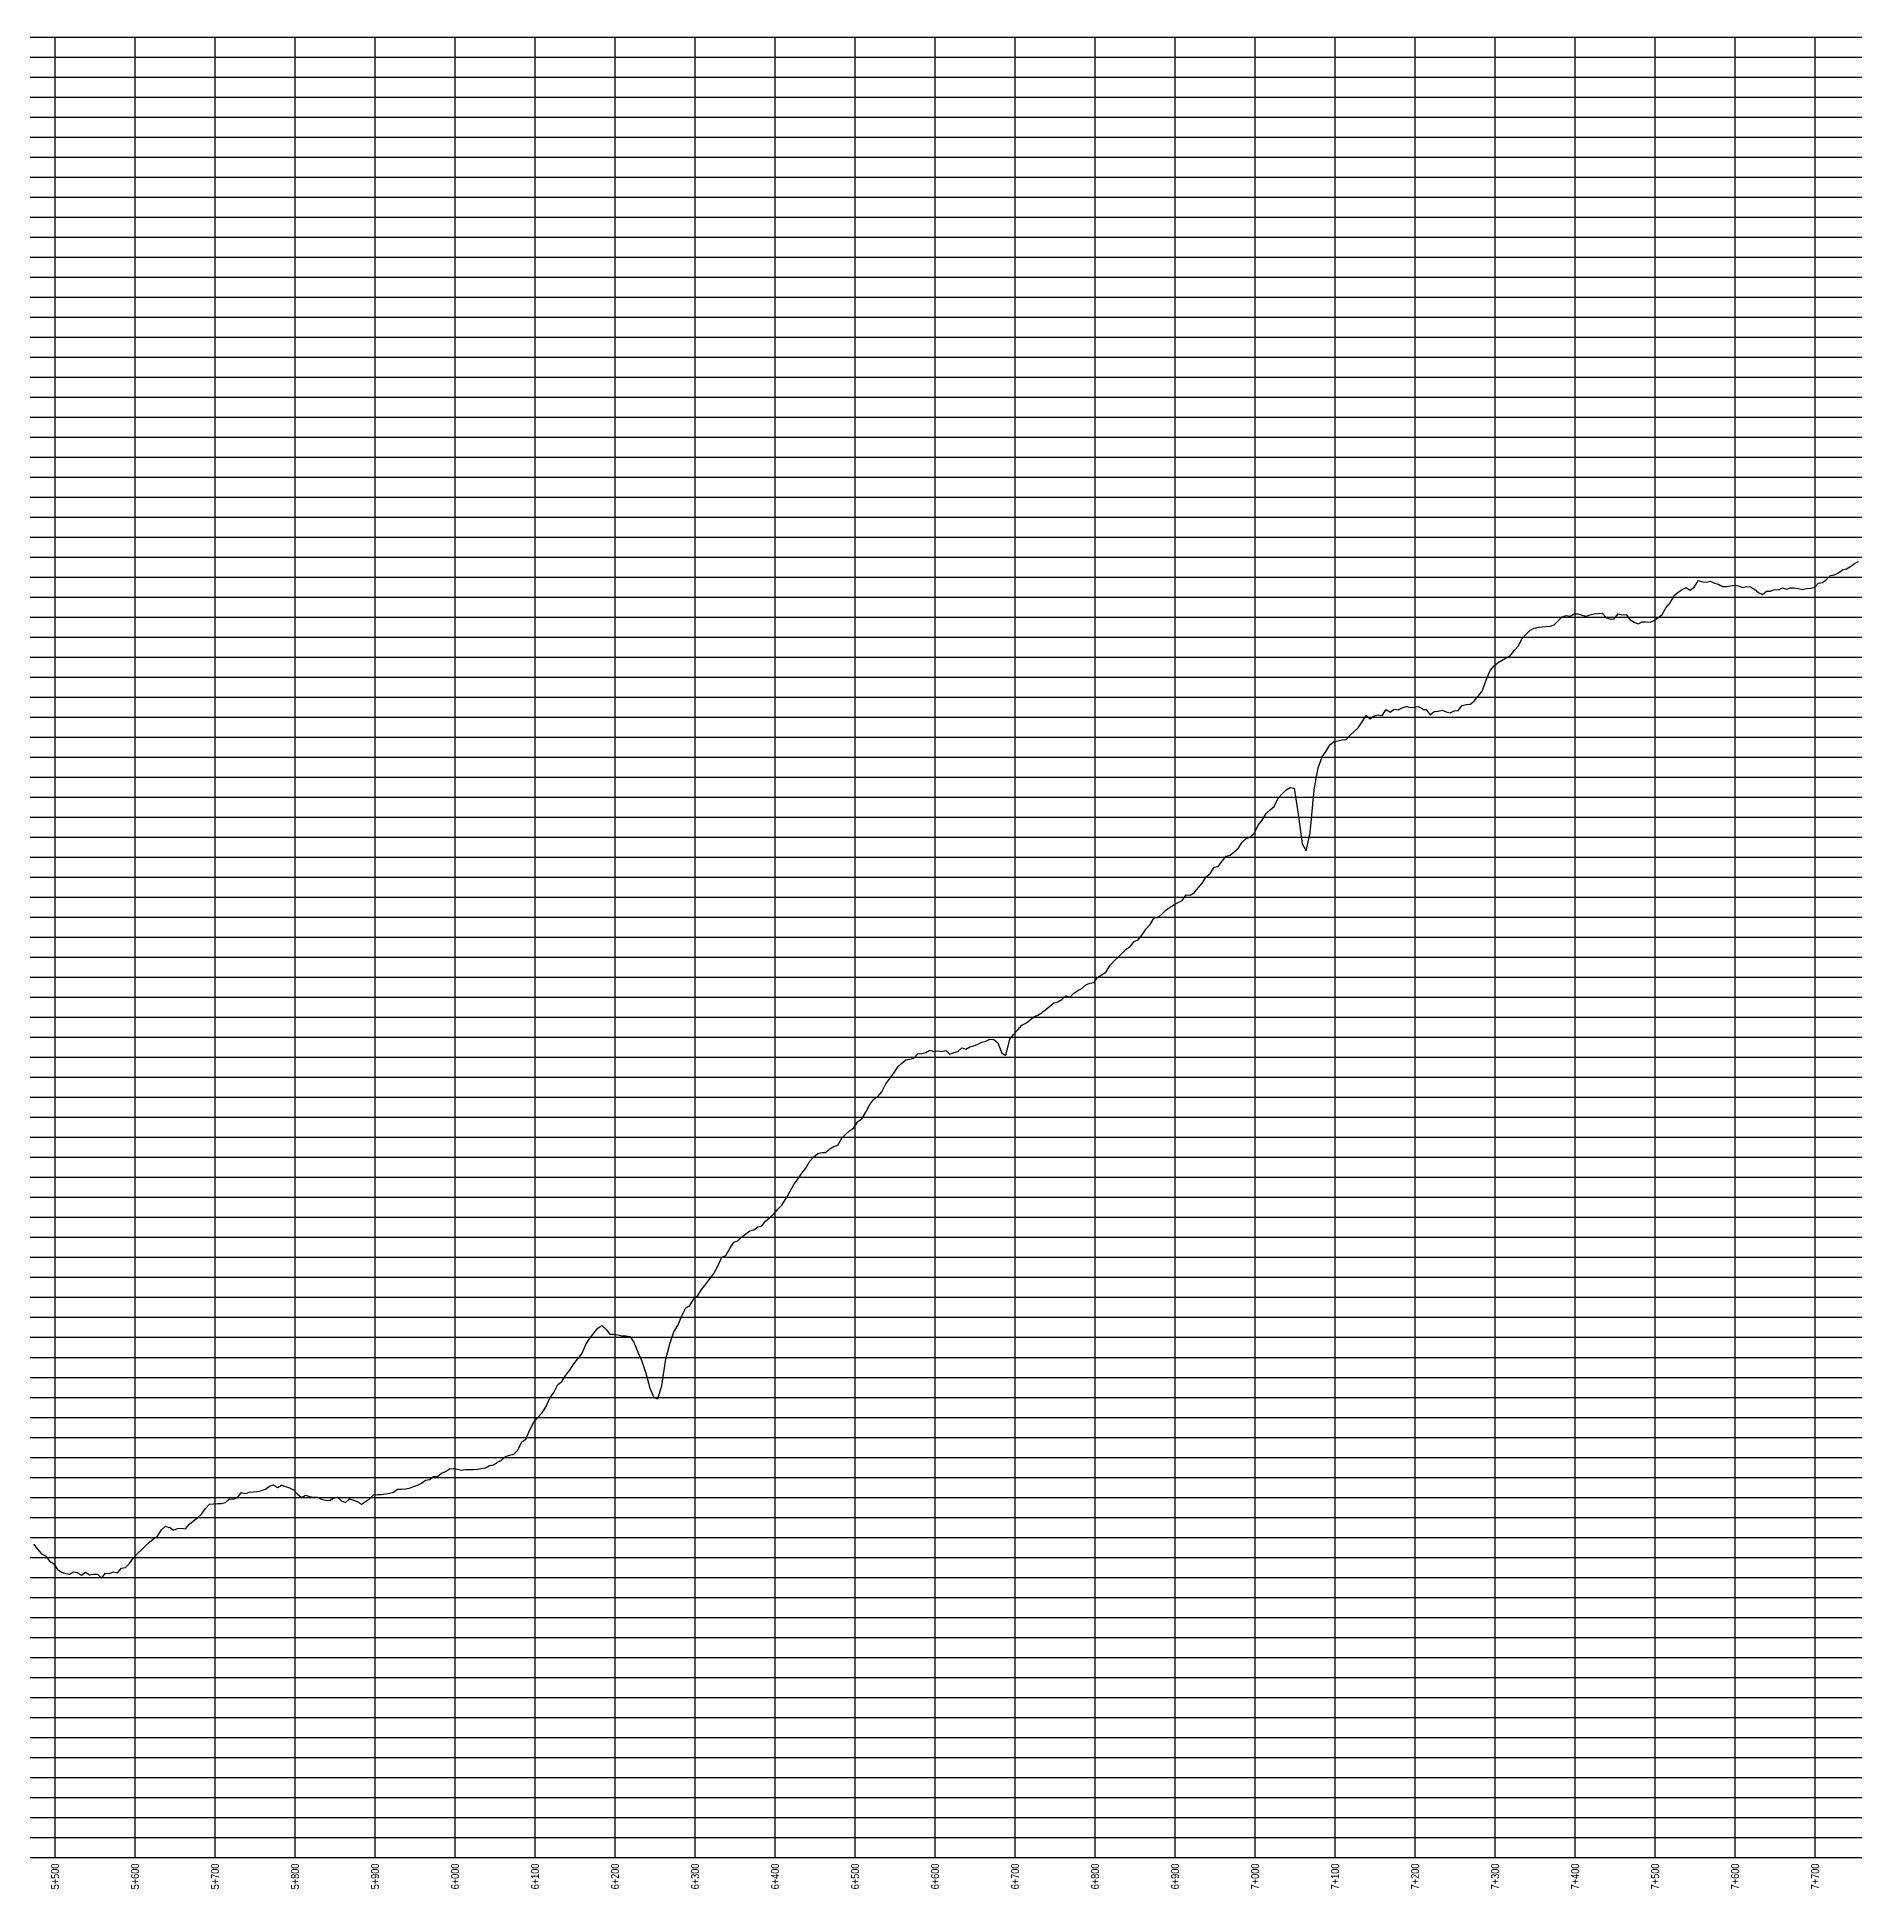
# Model space of a CAD drawing. Extents: x 471563 to 508050, y 6028961 to 6050146.
# Drawn here: x 477075 to 479346, y 6036347 to 6038660 of the extents above; entities that cross this region are included whole.
import ezdxf
from ezdxf.enums import TextEntityAlignment as Align

# ---------------------------------------------------------------- set-up
doc = ezdxf.new("R2010")
doc.units = 0
doc.header["$LTSCALE"] = 5
doc.layers.add('P-CROSSINGS-GRID', color=8, linetype='Continuous')
doc.layers.add('P-CROSSINGS-LINE', color=3, linetype='Continuous')
doc.styles.add('80', font='ARIALN.TTF', dxfattribs={"height": 10})

msp = doc.modelspace()

# ---------------------------------------------------------------- linework, layer by layer
at = {"layer": 'P-CROSSINGS-GRID', "color": 8}
for p, q in [((471600.708, 6038659.869), (481495.475, 6038659.869)), ((477097.801, 6036386.071), (477097.801, 6038659.869)), ((477197.748, 6036386.071), (477197.748, 6038659.869)), ((477297.695, 6036386.071), (477297.695, 6038659.869)), ((477397.642, 6036386.071), (477397.642, 6038659.869)), ((477497.59, 6036386.071), (477497.59, 6038659.869)), ((477597.537, 6036386.071), (477597.537, 6038659.869)), ((477697.484, 6036386.071), (477697.484, 6038659.869)), ((477797.431, 6036386.071), (477797.431, 6038659.869)), ((477897.378, 6036386.071), (477897.378, 6038659.869)), ((477997.325, 6036386.071), (477997.325, 6038659.869)), ((478097.272, 6036386.071), (478097.272, 6038659.869)), ((478197.22, 6036386.071), (478197.22, 6038659.869)), ((478297.167, 6036386.071), (478297.167, 6038659.869)), ((478397.114, 6036386.071), (478397.114, 6038659.869)), ((478497.061, 6036386.071), (478497.061, 6038659.869)), ((478597.008, 6036386.071), (478597.008, 6038659.869)), ((478696.955, 6036386.071), (478696.955, 6038659.869)), ((478796.902, 6036386.071), (478796.902, 6038659.869)), ((478896.85, 6036386.071), (478896.85, 6038659.869)), ((478996.797, 6036386.071), (478996.797, 6038659.869)), ((479096.744, 6036386.071), (479096.744, 6038659.869)), ((479196.691, 6036386.071), (479196.691, 6038659.869)), ((479296.638, 6036386.071), (479296.638, 6038659.869)), ((471600.708, 6038634.882), (481495.475, 6038634.882)), ((471600.708, 6038609.895), (481495.475, 6038609.895)), ((471600.708, 6038584.908), (481495.475, 6038584.908)), ((471600.708, 6038559.921), (481495.475, 6038559.921)), ((471600.708, 6038534.935), (481495.475, 6038534.935)), ((471600.708, 6038509.948), (481495.475, 6038509.948)), ((471600.708, 6038484.961), (481495.475, 6038484.961)), ((471600.708, 6038459.974), (481495.475, 6038459.974)), ((471600.708, 6038434.987), (481495.475, 6038434.987)), ((471600.708, 6038410.001), (481495.475, 6038410.001)), ((471600.708, 6038385.014), (481495.475, 6038385.014)), ((471600.708, 6038360.027), (481495.475, 6038360.027)), ((471600.708, 6038335.04), (481495.475, 6038335.04)), ((471600.708, 6038310.054), (481495.475, 6038310.054)), ((471600.708, 6038285.067), (481495.475, 6038285.067)), ((471600.708, 6038260.08), (481495.475, 6038260.08)), ((471600.708, 6038235.093), (481495.475, 6038235.093)), ((471600.708, 6038210.106), (481495.475, 6038210.106)), ((471600.708, 6038185.12), (481495.475, 6038185.12)), ((471600.708, 6038160.133), (481495.475, 6038160.133)), ((471600.708, 6038135.146), (481495.475, 6038135.146)), ((471600.708, 6038110.159), (481495.475, 6038110.159)), ((471600.708, 6038085.172), (481495.475, 6038085.172)), ((471600.708, 6038060.186), (481495.475, 6038060.186)), ((471600.708, 6038035.199), (481495.475, 6038035.199)), ((471600.708, 6038010.212), (481495.475, 6038010.212)), ((471600.708, 6037985.225), (481495.475, 6037985.225)), ((471600.708, 6037960.239), (481495.475, 6037960.239)), ((471600.708, 6037935.252), (481495.475, 6037935.252)), ((471600.708, 6037910.265), (481495.475, 6037910.265)), ((471600.708, 6037885.278), (481495.475, 6037885.278)), ((471600.708, 6037860.291), (481495.475, 6037860.291)), ((471600.708, 6037835.305), (481495.475, 6037835.305)), ((471600.708, 6037810.318), (481495.475, 6037810.318)), ((471600.708, 6037785.331), (481495.475, 6037785.331)), ((471600.708, 6037760.344), (481495.475, 6037760.344)), ((471600.708, 6037735.357), (481495.475, 6037735.357)), ((471600.708, 6037710.371), (481495.475, 6037710.371)), ((471600.708, 6037685.384), (481495.475, 6037685.384)), ((471600.708, 6037660.397), (481495.475, 6037660.397)), ((471600.708, 6037635.41), (481495.475, 6037635.41)), ((471600.708, 6037610.424), (481495.475, 6037610.424)), ((471600.708, 6037585.437), (481495.475, 6037585.437)), ((471600.708, 6037560.45), (481495.475, 6037560.45)), ((471600.708, 6037535.463), (481495.475, 6037535.463)), ((471600.708, 6037510.476), (481495.475, 6037510.476)), ((471600.708, 6037485.49), (481495.475, 6037485.49)), ((471600.708, 6037460.503), (481495.475, 6037460.503)), ((471600.708, 6037435.516), (481495.475, 6037435.516)), ((471600.708, 6037410.529), (481495.475, 6037410.529)), ((471600.708, 6037385.542), (481495.475, 6037385.542)), ((471600.708, 6037360.556), (481495.475, 6037360.556)), ((471600.708, 6037335.569), (481495.475, 6037335.569)), ((471600.708, 6037310.582), (481495.475, 6037310.582)), ((471600.708, 6037285.595), (481495.475, 6037285.595)), ((471600.708, 6037260.609), (481495.475, 6037260.609)), ((471600.708, 6037235.622), (481495.475, 6037235.622)), ((471600.708, 6037210.635), (481495.475, 6037210.635)), ((471600.708, 6037185.648), (481495.475, 6037185.648)), ((471600.708, 6037160.661), (481495.475, 6037160.661)), ((471600.708, 6037135.675), (481495.475, 6037135.675)), ((471600.708, 6037110.688), (481495.475, 6037110.688)), ((471600.708, 6037085.701), (481495.475, 6037085.701)), ((471600.708, 6037060.714), (481495.475, 6037060.714)), ((471600.708, 6037035.727), (481495.475, 6037035.727)), ((471600.708, 6037010.741), (481495.475, 6037010.741)), ((471600.708, 6036985.754), (481495.475, 6036985.754)), ((471600.708, 6036960.767), (481495.475, 6036960.767)), ((471600.708, 6036935.78), (481495.475, 6036935.78)), ((471600.708, 6036910.794), (481495.475, 6036910.794)), ((471600.708, 6036885.807), (481495.475, 6036885.807)), ((471600.708, 6036860.82), (481495.475, 6036860.82)), ((471600.708, 6036835.833), (481495.475, 6036835.833)), ((471600.708, 6036810.846), (481495.475, 6036810.846)), ((471600.708, 6036785.86), (481495.475, 6036785.86)), ((471600.708, 6036760.873), (481495.475, 6036760.873)), ((471600.708, 6036735.886), (481495.475, 6036735.886)), ((471600.708, 6036710.899), (481495.475, 6036710.899)), ((471600.708, 6036685.912), (481495.475, 6036685.912)), ((471600.708, 6036660.926), (481495.475, 6036660.926)), ((471600.708, 6036635.939), (481495.475, 6036635.939)), ((471600.708, 6036610.952), (481495.475, 6036610.952)), ((471600.708, 6036585.965), (481495.475, 6036585.965)), ((471600.708, 6036560.979), (481495.475, 6036560.979)), ((471600.708, 6036535.992), (481495.475, 6036535.992)), ((471600.708, 6036511.005), (481495.475, 6036511.005)), ((471600.708, 6036486.018), (481495.475, 6036486.018)), ((471600.708, 6036461.031), (481495.475, 6036461.031)), ((471600.708, 6036436.045), (481495.475, 6036436.045)), ((471600.708, 6036411.058), (481495.475, 6036411.058)), ((471600.708, 6036386.071), (481495.475, 6036386.071))]:
    msp.add_line(p, q, dxfattribs=at)
at = {"layer": 'P-CROSSINGS-LINE', "color": 3, "flags": 128}
msp.add_lwpolyline([(477070.708, 6036777.251), (477075.708, 6036770.973), (477080.708, 6036765.333), (477085.708, 6036762.752), (477090.708, 6036756.024), (477095.708, 6036753.14), (477100.708, 6036745.647), (477105.708, 6036742.408), (477110.708, 6036740.838), (477115.708, 6036739.905), (477120.708, 6036742.911), (477125.708, 6036741.961), (477130.708, 6036738.769), (477135.708, 6036742.463), (477140.708, 6036739.011), (477145.708, 6036739.847), (477150.708, 6036740.009), (477155.708, 6036734.752), (477160.708, 6036741.203), (477165.708, 6036740.557), (477170.708, 6036742.63), (477175.708, 6036741.701), (477180.708, 6036747.42), (477185.708, 6036748.366), (477190.708, 6036753.374), (477195.708, 6036760.212), (477200.708, 6036765.837), (477205.708, 6036770.322), (477210.708, 6036775.098), (477215.708, 6036779.853), (477220.708, 6036783.885), (477225.708, 6036787.164), (477230.708, 6036795.224), (477235.708, 6036799.882), (477239.756, 6036798.377), (477240.708, 6036798.517), (477245.708, 6036794.781), (477250.708, 6036796.953), (477255.708, 6036797.509), (477260.708, 6036796.381), (477265.708, 6036802.211), (477270.708, 6036806.665), (477275.708, 6036810.455), (477280.708, 6036814.913), (477285.708, 6036821.856), (477290.708, 6036827.18), (477295.708, 6036827.794), (477300.708, 6036828.201), (477305.708, 6036828.235), (477310.708, 6036829.616), (477315.708, 6036834.039), (477320.708, 6036833.49), (477325.708, 6036835.479), (477330.708, 6036841.873), (477335.708, 6036840.651), (477340.708, 6036842.268), (477345.708, 6036842.645), (477350.708, 6036842.969), (477355.708, 6036844.483), (477360.708, 6036845.917), (477365.708, 6036849.775), (477370.708, 6036851.334), (477375.708, 6036848.025), (477380.708, 6036851.115), (477385.708, 6036849.291), (477390.708, 6036847.899), (477395.708, 6036845.328), (477400.708, 6036839.651), (477405.708, 6036835.583), (477410.708, 6036838.723), (477415.708, 6036836.783), (477420.708, 6036835.951), (477425.708, 6036836.083), (477430.708, 6036833.645), (477435.708, 6036832.444), (477440.708, 6036831.92), (477445.708, 6036834.784), (477450.708, 6036836.148), (477455.708, 6036831.532), (477460.708, 6036829.545), (477465.708, 6036833.94), (477470.708, 6036832.214), (477475.708, 6036830.849), (477480.708, 6036827.384), (477485.708, 6036830.692), (477490.708, 6036834.095), (477495.708, 6036838.969), (477500.708, 6036839.326), (477505.708, 6036839.249), (477510.708, 6036840.137), (477515.708, 6036841.035), (477520.708, 6036842.404), (477525.708, 6036845.997), (477530.708, 6036845.904), (477535.708, 6036846.299), (477540.708, 6036847.233), (477545.708, 6036849.487), (477550.708, 6036851.076), (477555.708, 6036853.482), (477560.708, 6036857.253), (477565.708, 6036858.344), (477570.708, 6036861.728), (477575.708, 6036862.024), (477580.708, 6036866.182), (477585.708, 6036868.282), (477590.708, 6036871.335), (477595.708, 6036871.836), (477600.708, 6036871.194), (477605.708, 6036869.707), (477610.708, 6036870.703), (477615.708, 6036870.639), (477620.708, 6036870.544), (477625.708, 6036871.155), (477630.708, 6036871.792), (477635.708, 6036872.914), (477640.708, 6036875.829), (477645.708, 6036876.549), (477650.708, 6036879.868), (477655.708, 6036882.261), (477660.708, 6036886.948), (477665.708, 6036888.353), (477670.708, 6036889.946), (477675.708, 6036894.975), (477680.708, 6036905.029), (477685.708, 6036908.648), (477690.708, 6036920.077), (477695.708, 6036929.885), (477700.708, 6036935.392), (477705.708, 6036941.051), (477710.708, 6036948.698), (477715.708, 6036959.682), (477720.708, 6036966.873), (477725.708, 6036976.811), (477730.708, 6036980.449), (477735.708, 6036988.357), (477740.708, 6036994.702), (477745.708, 6037002.472), (477750.708, 6037008.871), (477755.708, 6037015.178), (477760.708, 6037026.774), (477765.708, 6037034.678), (477766.697, 6037035.532), (477770.708, 6037040.994), (477775.708, 6037047.376), (477780.708, 6037050.697), (477785.708, 6037045.977), (477790.708, 6037039.848), (477795.708, 6037039.651), (477800.708, 6037038.955), (477805.708, 6037037.478), (477810.708, 6037037.702), (477815.708, 6037036.949), (477820.708, 6037029.571), (477825.708, 6037016.996), (477830.708, 6037006.043), (477835.708, 6036990.844), (477840.708, 6036972.068), (477845.708, 6036960.765), (477850.708, 6036959.047), (477855.708, 6036975.681), (477860.708, 6037008.348), (477865.708, 6037027.589), (477870.708, 6037042.715), (477875.708, 6037050.699), (477880.708, 6037062.567), (477885.708, 6037072.688), (477890.708, 6037075.291), (477895.708, 6037083.61), (477900.708, 6037087.89), (477905.708, 6037096.024), (477910.708, 6037102.125), (477915.708, 6037108.794), (477920.708, 6037115.429), (477925.708, 6037124.477), (477930.708, 6037135.784), (477935.708, 6037138.009), (477940.708, 6037146.871), (477945.708, 6037154.641), (477950.708, 6037156.121), (477955.708, 6037161.111), (477960.708, 6037165.118), (477965.708, 6037168.563), (477970.708, 6037169.933), (477975.708, 6037173.61), (477980.708, 6037174.849), (477985.708, 6037181.092), (477990.708, 6037185.362), (477995.708, 6037190.183), (478000.708, 6037195.676), (478005.708, 6037200.725), (478010.708, 6037208.549), (478015.708, 6037217.555), (478020.708, 6037226.511), (478025.708, 6037233.238), (478030.708, 6037240.877), (478035.708, 6037247.16), (478040.708, 6037255.954), (478045.708, 6037261.019), (478050.708, 6037265.428), (478052.392, 6037265.823), (478055.708, 6037266.405), (478060.708, 6037266.397), (478065.708, 6037271.161), (478070.708, 6037274.264), (478075.708, 6037275.948), (478080.708, 6037284.611), (478085.708, 6037289.29), (478090.708, 6037294.07), (478095.708, 6037297.581), (478100.708, 6037305.181), (478105.708, 6037308.512), (478110.708, 6037316.963), (478115.708, 6037326.57), (478120.708, 6037333.355), (478125.708, 6037336.456), (478130.708, 6037342.506), (478135.708, 6037352.296), (478140.708, 6037359.123), (478145.708, 6037365.565), (478150.708, 6037373.571), (478155.708, 6037378.252), (478160.708, 6037382.261), (478165.708, 6037383.016), (478170.708, 6037384.269), (478175.708, 6037389.885), (478180.708, 6037390.098), (478185.708, 6037391.654), (478190.708, 6037394.27), (478195.708, 6037392.809), (478200.708, 6037393.475), (478205.708, 6037392.639), (478210.708, 6037393.957), (478215.708, 6037389.608), (478220.708, 6037391.689), (478225.708, 6037392.615), (478230.708, 6037397.402), (478235.708, 6037395.481), (478240.708, 6037398.422), (478245.708, 6037399.981), (478250.708, 6037401.786), (478255.708, 6037404.284), (478260.708, 6037405.491), (478265.708, 6037407.961), (478270.708, 6037407.603), (478275.708, 6037403.38), (478280.708, 6037390.859), (478285.708, 6037387.625), (478290.708, 6037408.041), (478295.708, 6037414.519), (478300.708, 6037419.667), (478305.708, 6037425.582), (478310.708, 6037428.212), (478315.708, 6037431.91), (478320.708, 6037436.181), (478325.708, 6037438.215), (478330.708, 6037441.165), (478332.03, 6037442.856), (478335.708, 6037445.176), (478340.708, 6037449.449), (478345.708, 6037453.737), (478350.708, 6037454.838), (478355.708, 6037457.802), (478360.708, 6037462.235), (478365.708, 6037460.716), (478370.708, 6037465.781), (478375.708, 6037468.891), (478380.708, 6037471.514), (478385.708, 6037476.086), (478390.708, 6037477.93), (478395.708, 6037478.872), (478400.708, 6037485.554), (478405.708, 6037488.492), (478410.708, 6037492.067), (478415.708, 6037500.67), (478420.708, 6037506.1), (478425.708, 6037510.496), (478430.708, 6037515.565), (478435.708, 6037520.635), (478440.708, 6037523.816), (478445.708, 6037530.349), (478450.708, 6037532.409), (478455.708, 6037538.671), (478460.708, 6037546.066), (478465.708, 6037551.332), (478470.708, 6037559.747), (478475.708, 6037560.315), (478480.708, 6037564.729), (478485.708, 6037569.815), (478490.708, 6037572.965), (478495.708, 6037576.35), (478500.708, 6037578.707), (478505.708, 6037581.48), (478510.708, 6037588.433), (478515.708, 6037588.037), (478520.708, 6037590.751), (478525.708, 6037597.313), (478530.708, 6037603.168), (478535.708, 6037611.07), (478540.708, 6037614.934), (478545.708, 6037622.923), (478550.708, 6037623.745), (478555.708, 6037630.649), (478560.708, 6037636.661), (478565.708, 6037637.789), (478570.708, 6037642.306), (478575.708, 6037646.281), (478580.708, 6037654.364), (478585.708, 6037658.784), (478590.708, 6037660.426), (478595.708, 6037664.874), (478600.708, 6037675.373), (478605.708, 6037681.886), (478610.708, 6037690.121), (478615.708, 6037694.725), (478620.708, 6037698.569), (478625.708, 6037709.054), (478630.708, 6037714.433), (478635.708, 6037719.574), (478640.708, 6037722.588), (478645.708, 6037721.475), (478650.708, 6037689.317), (478655.708, 6037651.996), (478660.708, 6037643.463), (478665.708, 6037666.066), (478670.708, 6037719.48), (478675.708, 6037747.122), (478680.708, 6037760.96), (478685.708, 6037767.837), (478690.708, 6037776.168), (478695.708, 6037779.952), (478700.708, 6037780.725), (478705.708, 6037781.953), (478710.708, 6037782.542), (478715.708, 6037787.668), (478720.708, 6037792.319), (478725.708, 6037797.134), (478730.708, 6037804.424), (478735.708, 6037812.238), (478740.708, 6037808.459), (478745.708, 6037812.197), (478750.708, 6037813.264), (478755.708, 6037812.258), (478760.708, 6037820.052), (478765.708, 6037816.621), (478770.708, 6037820.54), (478775.708, 6037819.46), (478780.708, 6037822.159), (478785.708, 6037823.61), (478786.759, 6037823.771), (478790.708, 6037822.585), (478795.708, 6037822.87), (478800.708, 6037823.472), (478805.708, 6037821.328), (478806.8, 6037819.949), (478810.708, 6037819.821), (478815.708, 6037813.412), (478820.708, 6037817.492), (478825.708, 6037817.656), (478830.708, 6037819.055), (478835.708, 6037817.046), (478840.708, 6037815.691), (478845.708, 6037818.455), (478850.708, 6037818.795), (478855.708, 6037825.043), (478860.708, 6037826.061), (478865.708, 6037826.747), (478870.708, 6037830.358), (478875.708, 6037836.582), (478880.708, 6037842.93), (478885.708, 6037856.376), (478890.708, 6037868.828), (478895.708, 6037874.423), (478900.708, 6037878.616), (478905.708, 6037881.562), (478910.708, 6037884.543), (478915.708, 6037887.008), (478920.708, 6037893.664), (478925.708, 6037899.033), (478930.708, 6037908.78), (478935.708, 6037914.228), (478940.708, 6037919.112), (478945.708, 6037921.512), (478950.708, 6037922.795), (478955.708, 6037923.18), (478960.708, 6037923.526), (478965.708, 6037923.962), (478970.708, 6037925.692), (478975.708, 6037930.518), (478980.708, 6037935.803), (478985.708, 6037937.291), (478990.708, 6037936.686), (478995.708, 6037939.349), (479000.708, 6037939.491), (479005.708, 6037937.954), (479009.786, 6037936.672), (479010.708, 6037936.532), (479015.708, 6037938.017), (479020.708, 6037939.457), (479025.708, 6037940.03), (479030.708, 6037940.38), (479035.708, 6037934.723), (479040.708, 6037932.659), (479045.708, 6037933.345), (479050.708, 6037939.265), (479055.708, 6037938.197), (479060.708, 6037938.746), (479065.708, 6037931.864), (479070.708, 6037928.88), (479075.708, 6037927.114), (479080.708, 6037929.277), (479085.708, 6037929.604), (479090.708, 6037928.944), (479095.708, 6037931.267), (479100.708, 6037934.698), (479105.708, 6037938.584), (479110.708, 6037947.193), (479115.708, 6037953.336), (479120.708, 6037962.472), (479125.708, 6037966.338), (479130.708, 6037969.761), (479135.708, 6037972.444), (479140.708, 6037968.781), (479145.708, 6037972.887), (479150.708, 6037980.956), (479155.708, 6037979.23), (479160.708, 6037978.873), (479165.708, 6037980.04), (479170.708, 6037977.695), (479175.708, 6037976.287), (479180.708, 6037973.356), (479185.708, 6037973.596), (479190.708, 6037974.23), (479195.708, 6037975.279), (479200.708, 6037974.542), (479205.708, 6037972.163), (479210.708, 6037973.482), (479215.708, 6037972.944), (479220.708, 6037970.098), (479225.708, 6037965.958), (479230.708, 6037963.651), (479235.708, 6037967.714), (479240.708, 6037967.826), (479245.708, 6037969.747), (479250.708, 6037969.537), (479255.708, 6037971.879), (479260.708, 6037970.255), (479265.708, 6037971.836), (479270.708, 6037972.043), (479275.708, 6037971.213), (479280.708, 6037969.862), (479285.708, 6037971.137), (479290.708, 6037971.315), (479295.708, 6037972.502), (479300.708, 6037977.617), (479305.708, 6037978.423), (479310.708, 6037982.421), (479315.708, 6037987.395), (479320.708, 6037988.137), (479325.708, 6037990.659), (479330.708, 6037994.26), (479335.708, 6037995.493), (479340.708, 6037998.485), (479345.708, 6038002.472), (479350.708, 6038004.83)], dxfattribs=at)

# ---------------------------------------------------------------- texts
at = {"style": '80'}
for s, p in [('5+500', (477097.714, 6036378.407)), ('5+600', (477197.661, 6036378.407)), ('5+700', (477297.608, 6036378.407)), ('5+800', (477397.555, 6036378.407)), ('5+900', (477497.503, 6036378.407)), ('6+000', (477597.45, 6036378.407)), ('6+100', (477697.397, 6036378.407)), ('6+200', (477797.344, 6036378.407)), ('6+300', (477897.291, 6036378.407)), ('6+400', (477997.238, 6036378.407)), ('6+500', (478097.185, 6036378.407)), ('6+600', (478197.133, 6036378.407)), ('6+700', (478297.08, 6036378.407)), ('6+800', (478397.027, 6036378.407)), ('6+900', (478496.974, 6036378.407)), ('7+000', (478596.921, 6036378.407)), ('7+100', (478696.868, 6036378.407)), ('7+200', (478796.815, 6036378.407)), ('7+300', (478896.763, 6036378.407)), ('7+400', (478996.71, 6036378.407)), ('7+500', (479096.657, 6036378.407)), ('7+600', (479196.604, 6036378.407)), ('7+700', (479296.551, 6036378.407))]:
    msp.add_text(s, height=9.9947, rotation=90, dxfattribs=at).set_placement(p, align=Align.MIDDLE_RIGHT)

doc.saveas('drawing.dxf')
